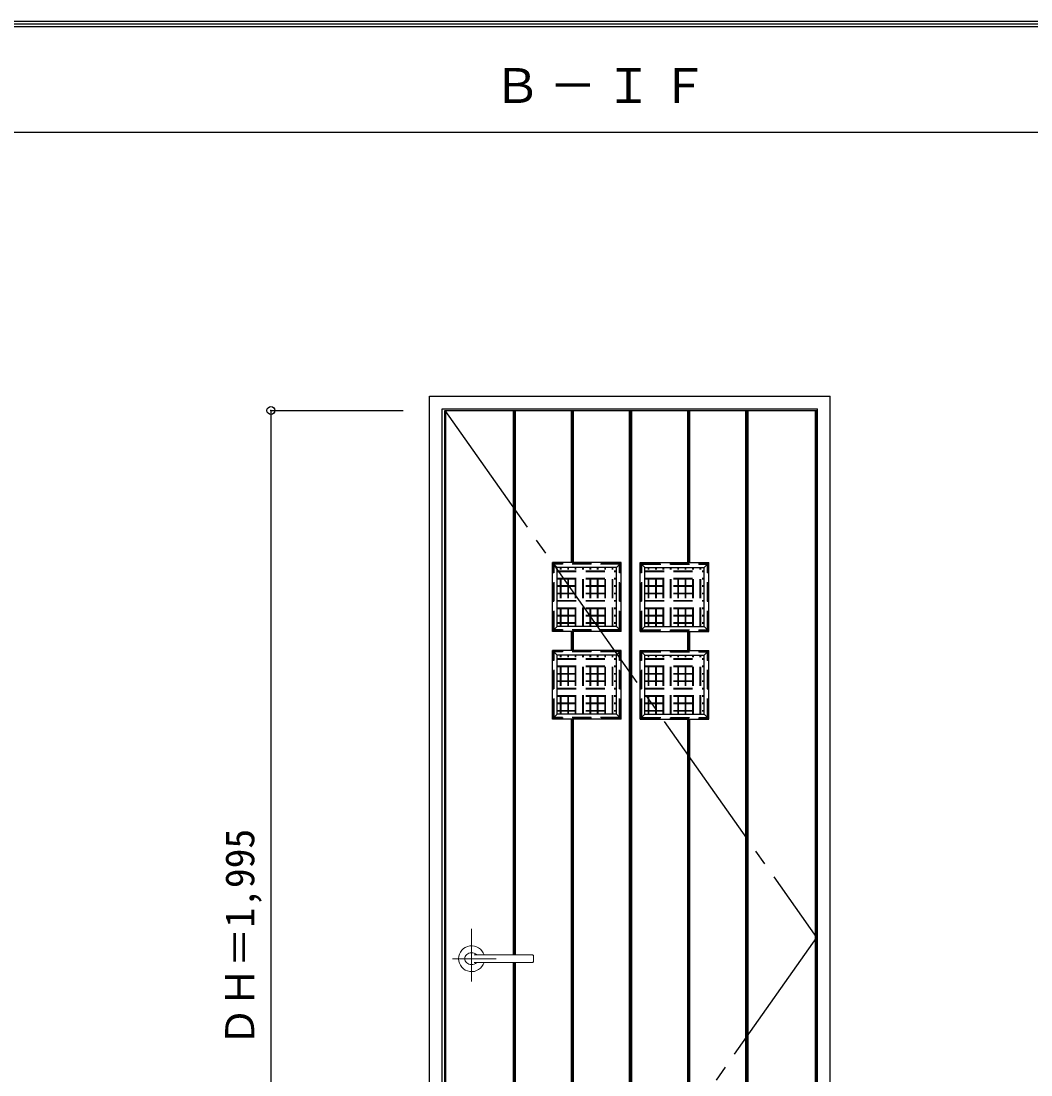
# Model space of a CAD drawing. Units: millimetres, scale not verified. Extents: x -6000 to 5700, y -4307 to 4175.
# Drawn here: x -1007 to 903, y 2180 to 4175 of the extents above; entities that cross this region are included whole.
import ezdxf
from ezdxf.enums import TextEntityAlignment as Align

# ---------------------------------------------------------------- set-up
doc = ezdxf.new("R2010")
doc.units = ezdxf.units.MM
doc.header["$LTSCALE"] = 30
doc.header["$PDMODE"] = 32
doc.header["$PDSIZE"] = 15
for name, pattern in [('CHAIN1', [8, 5, -1, 1, -1]), ('CHAIN2', [12, 9, -1, 1, -1]), ('DASHED1', [1.8, 1.2, -0.6])]:
    doc.linetypes.add(name, pattern=pattern)
for name, color, linetype in [('0-2_扉', 3, 'Continuous'), ('0-3_仕上げ', 7, 'Continuous'), ('0-4_枠', 3, 'Continuous'), ('0-7', 7, 'CHAIN2'), ('0-A_文字', 7, 'Continuous'), ('0-B_寸法', 7, 'Continuous'), ('0-C_ハッチ', 4, 'DASHED1'), ('F-1_枠', 6, 'Continuous')]:
    doc.layers.add(name, color=color, linetype=linetype)
doc.layers.add('0-5_レバー', color=7, linetype='Continuous', lineweight=18)
doc.styles.add('ＭＳ ゴシック', font='')
doc.styles.get('ＭＳ ゴシック').set_extended_font_data('MS Gothic')

msp = doc.modelspace()

# ---------------------------------------------------------------- linework, layer by layer
at = {"layer": '0-2_扉'}
for p, q in [((-205.2, 3438), (497.8, 3438)), ((-205.2, 1443), (-205.2, 3438)), ((497.8, 1443), (497.8, 3438))]:
    msp.add_line(p, q, dxfattribs=at)
at = {"layer": '0-3_仕上げ'}
for p, q in [((-205.2, 3438), (497.8, 3438)), ((-205.2, 1443), (-205.2, 3438)), ((-203.2, 1443), (-203.2, 3438)), ((-75.7, 2407.5), (-75.7, 3438)), ((-73.7, 2407.5), (-73.7, 3438)), ((-71.7, 2407.5), (-71.7, 3438)), ((34.3, 3150), (34.3, 3438)), ((36.3, 3150), (36.3, 3438)), ((38.3, 3150), (38.3, 3438)), ((144.3, 1443), (144.3, 3438)), ((146.3, 1443), (146.3, 3438)), ((148.3, 1443), (148.3, 3438)), ((254.3, 3150), (254.3, 3438)), ((256.3, 3150), (256.3, 3438)), ((258.3, 3150), (258.3, 3438)), ((364.3, 1443), (364.3, 3438)), ((366.3, 1443), (366.3, 3438)), ((368.3, 1443), (368.3, 3438)), ((495.8, 3299.5), (495.8, 3438)), ((495.8, 1574.5), (495.8, 3438)), ((497.8, 1443), (497.8, 3438)), ((128.3, 3150), (-1.7, 3150)), ((-1.7, 3020), (-1.7, 3150)), ((-1.7, 3150), (7.3, 3141)), ((119.3, 3141), (7.3, 3141)), ((7.3, 3029), (7.3, 3141)), ((119.3, 3141), (128.3, 3150)), ((119.3, 3029), (119.3, 3141)), ((128.3, 3020), (128.3, 3150)), ((164.3, 3150), (294.3, 3150)), ((164.3, 3020), (164.3, 3150)), ((173.3, 3141), (164.3, 3150)), ((173.3, 3141), (285.3, 3141)), ((173.3, 3029), (173.3, 3141)), ((294.3, 3150), (285.3, 3141)), ((285.3, 3029), (285.3, 3141)), ((294.3, 3020), (294.3, 3150)), ((128.3, 3020), (-1.7, 3020)), ((34.3, 2984), (34.3, 3020)), ((36.3, 2984), (36.3, 3020)), ((38.3, 2984), (38.3, 3020)), ((119.3, 3029), (128.3, 3020)), ((173.3, 3029), (164.3, 3020)), ((164.3, 3020), (294.3, 3020)), ((254.3, 2984), (254.3, 3020)), ((256.3, 2984), (256.3, 3020)), ((258.3, 2984), (258.3, 3020)), ((128.3, 2984), (-1.7, 2984)), ((-1.7, 2854), (-1.7, 2984)), ((-1.7, 2984), (7.3, 2975)), ((119.3, 2975), (7.3, 2975)), ((7.3, 2863), (7.3, 2975)), ((119.3, 2975), (128.3, 2984)), ((119.3, 2863), (119.3, 2975)), ((128.3, 2854), (128.3, 2984)), ((164.3, 2984), (294.3, 2984)), ((164.3, 2854), (164.3, 2984)), ((173.3, 2975), (164.3, 2984)), ((173.3, 2975), (285.3, 2975)), ((173.3, 2863), (173.3, 2975)), ((294.3, 2984), (285.3, 2975)), ((285.3, 2863), (285.3, 2975)), ((294.3, 2854), (294.3, 2984)), ((128.3, 2854), (-1.7, 2854)), ((34.3, 1443), (34.3, 2854)), ((36.3, 1443), (36.3, 2854)), ((38.3, 1443), (38.3, 2854)), ((119.3, 2863), (128.3, 2854)), ((173.3, 2863), (164.3, 2854)), ((164.3, 2854), (294.3, 2854)), ((254.3, 1443), (254.3, 2854)), ((256.3, 1443), (256.3, 2854)), ((258.3, 1443), (258.3, 2854)), ((-75.7, 1443), (-75.7, 2393.5)), ((-73.7, 1443), (-73.7, 2393.5)), ((-71.7, 1443), (-71.7, 2393.5))]:
    msp.add_line(p, q, dxfattribs=at)
at = {"layer": '0-3_仕上げ', "linetype": 'DASHED1'}
for p, q in [((126.3, 3148), (0.3, 3148)), ((126.3, 3022), (126.3, 3148)), ((166.3, 3148), (292.3, 3148)), ((166.3, 3022), (166.3, 3148)), ((126.3, 2982), (0.3, 2982)), ((126.3, 2856), (126.3, 2982)), ((166.3, 2982), (292.3, 2982)), ((166.3, 2856), (166.3, 2982))]:
    msp.add_line(p, q, dxfattribs=at)
at = {"layer": '0-3_仕上げ', "color": 6, "linetype": 'DASHED1'}
for p, q in [((125.3, 3147), (1.3, 3147)), ((1.3, 3023), (1.3, 3147)), ((125.3, 3023), (125.3, 3147)), ((167.3, 3147), (291.3, 3147)), ((167.3, 3023), (167.3, 3147)), ((291.3, 3023), (291.3, 3147)), ((125.3, 3023), (1.3, 3023)), ((167.3, 3023), (291.3, 3023)), ((125.3, 2981), (1.3, 2981)), ((1.3, 2857), (1.3, 2981)), ((125.3, 2857), (125.3, 2981)), ((167.3, 2981), (291.3, 2981)), ((167.3, 2857), (167.3, 2981)), ((291.3, 2857), (291.3, 2981)), ((125.3, 2857), (1.3, 2857)), ((167.3, 2857), (291.3, 2857))]:
    msp.add_line(p, q, dxfattribs=at)
at = {"layer": '0-3_仕上げ', "linetype": 'DASHED1'}
for points in [[(126.3, 3022), (0.3, 3022), (0.3, 3148)], [(166.3, 3022), (292.3, 3022), (292.3, 3148)], [(126.3, 2856), (0.3, 2856), (0.3, 2982)], [(166.3, 2856), (292.3, 2856), (292.3, 2982)]]:
    msp.add_lwpolyline(points, dxfattribs=at)
at = {"layer": '0-3_仕上げ'}
for points in [[(119.3, 3029), (7.3, 3029), (-1.7, 3020)], [(173.3, 3029), (285.3, 3029), (294.3, 3020)], [(119.3, 2863), (7.3, 2863), (-1.7, 2854)], [(173.3, 2863), (285.3, 2863), (294.3, 2854)]]:
    msp.add_lwpolyline(points, dxfattribs=at)
at = {"layer": '0-4_枠'}
for p, q in [((-234.2, 3465), (523.8, 3465)), ((-234.2, 1418), (-234.2, 3465)), ((523.8, 1418), (523.8, 3465)), ((-210.2, 3441), (499.8, 3441)), ((-210.2, 1418), (-210.2, 3441)), ((499.8, 1418), (499.8, 3441))]:
    msp.add_line(p, q, dxfattribs=at)
at = {"layer": '0-5_レバー', "color": 4, "linetype": 'CHAIN1'}
for p, q in [((-154.7, 2456.96), (-154.7, 2357.11)), ((-107.9, 2400.5), (-190.92, 2400.5))]:
    msp.add_line(p, q, dxfattribs=at)
at = {"layer": '0-5_レバー'}
for q in [(-37.7, 2405.99), (-37.7, 2395)]:
    msp.add_line((-37.7, 2400.5), q, dxfattribs=at)
for points in [[(-144.74, 2407.49), (-145.51, 2408.28), (-147.48, 2409.65), (-149.73, 2410.66), (-152.16, 2411.29), (-154.7, 2411.5), (-157.24, 2411.29), (-159.67, 2410.66), (-161.92, 2409.65), (-163.89, 2408.28), (-165.51, 2406.61), (-166.71, 2404.71), (-167.45, 2402.65), (-167.7, 2400.5), (-167.45, 2398.35), (-166.71, 2396.29), (-165.51, 2394.39), (-163.89, 2392.72), (-161.92, 2391.35), (-159.67, 2390.34), (-157.24, 2389.71), (-154.7, 2389.5), (-152.16, 2389.71), (-149.73, 2390.34), (-147.48, 2391.35), (-145.51, 2392.72), (-144.74, 2393.51)], [(-39.2, 2407.5), (-48.93, 2407.5), (-59.11, 2407.5), (-68.71, 2407.5), (-77.7, 2407.5), (-86.11, 2407.5), (-93.92, 2407.5), (-100.74, 2407.5), (-107.04, 2407.5), (-112.8, 2407.5), (-118.05, 2407.5), (-122.84, 2407.5), (-127.5, 2407.5), (-131.7, 2407.5), (-135.45, 2407.5), (-137.45, 2407.5), (-139.3, 2407.5), (-141.31, 2407.49), (-143.72, 2407.49), (-145.21, 2407.49), (-146.75, 2407.49), (-148.27, 2407.49), (-149.37, 2407.49), (-149.83, 2407.49), (-149.83, 2407.48)], [(-149.68, 2393.51), (-149.55, 2393.51), (-149.11, 2393.51), (-148.39, 2393.51), (-147.37, 2393.51), (-146.11, 2393.51), (-144.76, 2393.51), (-141.9, 2393.51), (-138.92, 2393.5), (-135.9, 2393.5), (-132.86, 2393.5), (-129.79, 2393.5), (-126.71, 2393.5), (-122.71, 2393.5), (-118.3, 2393.5), (-113.33, 2393.5), (-107.8, 2393.5), (-101.71, 2393.5), (-95.06, 2393.5), (-87.85, 2393.5), (-79.26, 2393.5), (-70, 2393.5), (-60.06, 2393.5), (-49.45, 2393.5), (-39.2, 2393.5)], [(-39.2, 2407.5), (-48.28, 2407.5), (-48.68, 2407.5)]]:
    msp.add_lwpolyline(points, dxfattribs=at)
for centre, radius, start, end in [((-154.7, 2400.5), 24.55, 16.59952, 343.36736), ((-39.2, 2406), 1.5, 0.00847, 89.9163), ((-39.2, 2406), 1.5, 360, 90.17419), ((-39.2, 2395), 1.5, 270.16419, 0), ((-39.2, 2395), 1.5, 269.91059, 359.99153)]:
    msp.add_arc(centre, radius, start, end, dxfattribs=at)
at = {"layer": '0-7'}
msp.add_lwpolyline([(-205.2, 3438), (497.8, 2440.5), (-205.2, 1443)], dxfattribs=at)
at = {"layer": '0-B_寸法', "color": 4}
for q in [(-284.2, 3438), (-534.2, 1443)]:
    msp.add_line((-534.2, 3438), q, dxfattribs=at)
at = {"layer": '0-B_寸法'}
msp.add_point((-534.2, 3438), dxfattribs=at)
at = {"layer": '0-C_ハッチ'}
for p, q in [((7.3, 3134.5), (119.3, 3134.5)), ((7.3, 3133.5), (119.3, 3133.5)), ((13.8, 3029), (13.8, 3141)), ((14.8, 3029), (14.8, 3141)), ((27.8, 3029), (27.8, 3141)), ((28.8, 3029), (28.8, 3141)), ((41.8, 3029), (41.8, 3141)), ((42.8, 3029), (42.8, 3141)), ((55.8, 3029), (55.8, 3141)), ((56.8, 3029), (56.8, 3141)), ((69.8, 3029), (69.8, 3141)), ((70.8, 3029), (70.8, 3141)), ((83.8, 3029), (83.8, 3141)), ((84.8, 3029), (84.8, 3141)), ((97.8, 3029), (97.8, 3141)), ((98.8, 3029), (98.8, 3141)), ((111.8, 3029), (111.8, 3141)), ((112.8, 3029), (112.8, 3141)), ((173.3, 3134.5), (285.3, 3134.5)), ((173.3, 3133.5), (285.3, 3133.5)), ((179.8, 3029), (179.8, 3141)), ((180.8, 3029), (180.8, 3141)), ((193.8, 3029), (193.8, 3141)), ((194.8, 3029), (194.8, 3141)), ((207.8, 3029), (207.8, 3141)), ((208.8, 3029), (208.8, 3141)), ((221.8, 3029), (221.8, 3141)), ((222.8, 3029), (222.8, 3141)), ((235.8, 3029), (235.8, 3141)), ((236.8, 3029), (236.8, 3141)), ((249.8, 3029), (249.8, 3141)), ((250.8, 3029), (250.8, 3141)), ((263.8, 3029), (263.8, 3141)), ((264.8, 3029), (264.8, 3141)), ((277.8, 3029), (277.8, 3141)), ((278.8, 3029), (278.8, 3141)), ((7.3, 3120.5), (119.3, 3120.5)), ((7.3, 3119.5), (119.3, 3119.5)), ((173.3, 3120.5), (285.3, 3120.5)), ((173.3, 3119.5), (285.3, 3119.5)), ((7.3, 3106.5), (119.3, 3106.5)), ((7.3, 3105.5), (119.3, 3105.5)), ((7.3, 3092.5), (119.3, 3092.5)), ((7.3, 3091.5), (119.3, 3091.5)), ((173.3, 3106.5), (285.3, 3106.5)), ((173.3, 3105.5), (285.3, 3105.5)), ((173.3, 3092.5), (285.3, 3092.5)), ((173.3, 3091.5), (285.3, 3091.5)), ((7.3, 3078.5), (119.3, 3078.5)), ((7.3, 3077.5), (119.3, 3077.5)), ((173.3, 3078.5), (285.3, 3078.5)), ((173.3, 3077.5), (285.3, 3077.5)), ((7.3, 3064.5), (119.3, 3064.5)), ((7.3, 3063.5), (119.3, 3063.5)), ((173.3, 3064.5), (285.3, 3064.5)), ((173.3, 3063.5), (285.3, 3063.5)), ((7.3, 3050.5), (119.3, 3050.5)), ((7.3, 3049.5), (119.3, 3049.5)), ((7.3, 3036.5), (119.3, 3036.5)), ((7.3, 3035.5), (119.3, 3035.5)), ((173.3, 3050.5), (285.3, 3050.5)), ((173.3, 3049.5), (285.3, 3049.5)), ((173.3, 3036.5), (285.3, 3036.5)), ((173.3, 3035.5), (285.3, 3035.5)), ((13.8, 2863), (13.8, 2975)), ((14.8, 2863), (14.8, 2975)), ((27.8, 2863), (27.8, 2975)), ((28.8, 2863), (28.8, 2975)), ((41.8, 2863), (41.8, 2975)), ((42.8, 2863), (42.8, 2975)), ((55.8, 2863), (55.8, 2975)), ((56.8, 2863), (56.8, 2975)), ((69.8, 2863), (69.8, 2975)), ((70.8, 2863), (70.8, 2975)), ((83.8, 2863), (83.8, 2975)), ((84.8, 2863), (84.8, 2975)), ((97.8, 2863), (97.8, 2975)), ((98.8, 2863), (98.8, 2975)), ((111.8, 2863), (111.8, 2975)), ((112.8, 2863), (112.8, 2975)), ((179.8, 2863), (179.8, 2975)), ((180.8, 2863), (180.8, 2975)), ((193.8, 2863), (193.8, 2975)), ((194.8, 2863), (194.8, 2975)), ((207.8, 2863), (207.8, 2975)), ((208.8, 2863), (208.8, 2975)), ((221.8, 2863), (221.8, 2975)), ((222.8, 2863), (222.8, 2975)), ((235.8, 2863), (235.8, 2975)), ((236.8, 2863), (236.8, 2975)), ((249.8, 2863), (249.8, 2975)), ((250.8, 2863), (250.8, 2975)), ((263.8, 2863), (263.8, 2975)), ((264.8, 2863), (264.8, 2975)), ((277.8, 2863), (277.8, 2975)), ((278.8, 2863), (278.8, 2975)), ((7.3, 2968.5), (119.3, 2968.5)), ((7.3, 2967.5), (119.3, 2967.5)), ((7.3, 2954.5), (119.3, 2954.5)), ((7.3, 2953.5), (119.3, 2953.5)), ((173.3, 2968.5), (285.3, 2968.5)), ((173.3, 2967.5), (285.3, 2967.5)), ((173.3, 2954.5), (285.3, 2954.5)), ((173.3, 2953.5), (285.3, 2953.5)), ((7.3, 2940.5), (119.3, 2940.5)), ((7.3, 2939.5), (119.3, 2939.5)), ((173.3, 2940.5), (285.3, 2940.5)), ((173.3, 2939.5), (285.3, 2939.5)), ((7.3, 2926.5), (119.3, 2926.5)), ((7.3, 2925.5), (119.3, 2925.5)), ((7.3, 2912.5), (119.3, 2912.5)), ((173.3, 2926.5), (285.3, 2926.5)), ((173.3, 2925.5), (285.3, 2925.5)), ((173.3, 2912.5), (285.3, 2912.5)), ((7.3, 2911.5), (119.3, 2911.5)), ((7.3, 2898.5), (119.3, 2898.5)), ((7.3, 2897.5), (119.3, 2897.5)), ((173.3, 2911.5), (285.3, 2911.5)), ((173.3, 2898.5), (285.3, 2898.5)), ((173.3, 2897.5), (285.3, 2897.5)), ((7.3, 2884.5), (119.3, 2884.5)), ((7.3, 2883.5), (119.3, 2883.5)), ((173.3, 2884.5), (285.3, 2884.5)), ((173.3, 2883.5), (285.3, 2883.5)), ((7.3, 2870.5), (119.3, 2870.5)), ((7.3, 2869.5), (119.3, 2869.5)), ((173.3, 2870.5), (285.3, 2870.5)), ((173.3, 2869.5), (285.3, 2869.5))]:
    msp.add_line(p, q, dxfattribs=at)
at = {"layer": 'F-1_枠'}
for p, q in [((-6000, 4175), (5700, 4175)), ((-6000, 4170), (5700, 4170)), ((-6000, 4165), (5700, 4165)), ((-6000, 3965), (5700, 3965))]:
    msp.add_line(p, q, dxfattribs=at)

# ---------------------------------------------------------------- texts
at = {"layer": '0-A_文字', "insert": (-113.5, 4020), "char_height": 65.98, "attachment_point": 7, "style": 'ＭＳ ゴシック'}
msp.add_mtext('\\T1.17;Ｂ－ＩＦ', dxfattribs=at)
at = {"layer": '0-B_寸法', "style": 'ＭＳ ゴシック'}
msp.add_text('ＤＨ＝1,995', height=54.99, rotation=90, dxfattribs=at).set_placement((-549.2, 2234.25), align=Align.BOTTOM_LEFT)

doc.saveas('drawing.dxf')
